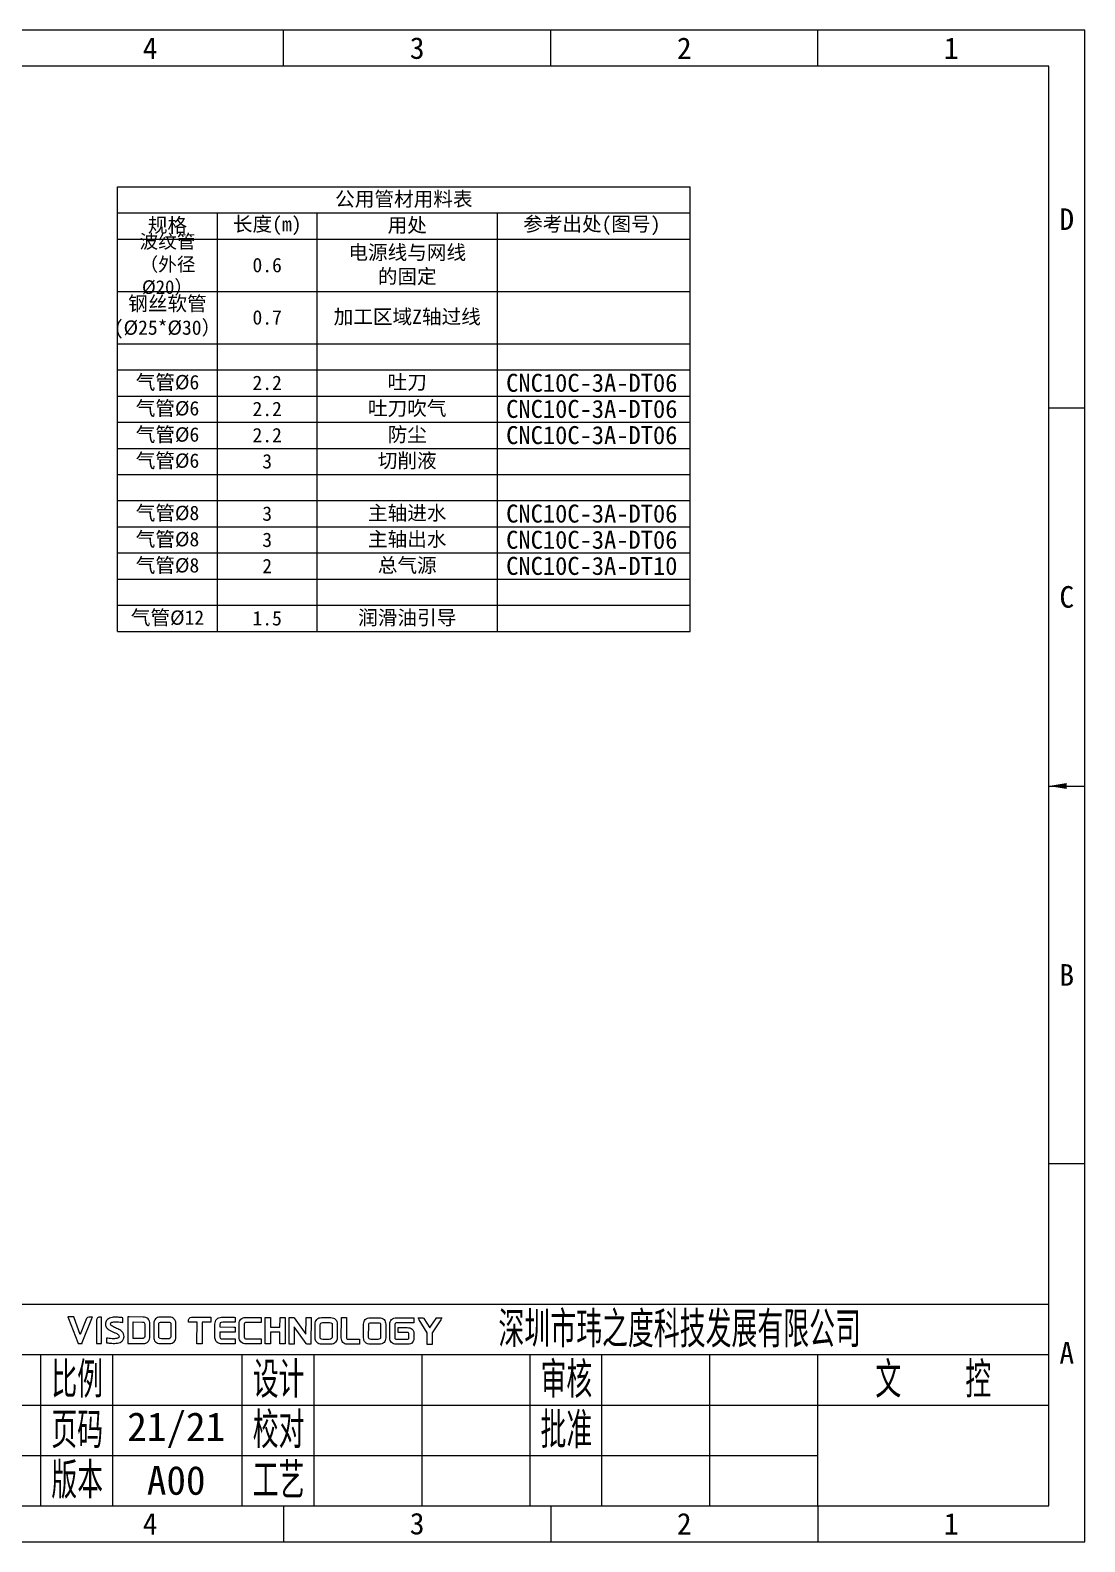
# Model space of a CAD drawing. Header units: millimetres. Extents: x 547 to 2149, y 622 to 1790.
# Drawn here: x 697.1 to 843.7, y 622.4 to 832.4 of the extents above; entities that cross this region are included whole.
import ezdxf

# ---------------------------------------------------------------- set-up
doc = ezdxf.new("R2010")
doc.units = ezdxf.units.MM
for name, color, linetype in [('中文标注', 3, 'Continuous'), ('仅图框使用', 7, 'Continuous'), ('元器件与线路', 7, 'Continuous'), ('英文数字标注', 3, 'Continuous')]:
    doc.layers.add(name, color=color, linetype=linetype)
doc.styles.get("Standard").update_dxf_attribs({"font": 'txt', "bigfont": 'gbcbig.shx'})
doc.styles.add('宋体', font='')
doc.styles.get('宋体').set_extended_font_data('宋体')
doc.dimstyles.new('ISO-25', dxfattribs={"dimtxt": 2.5, "dimasz": 2.5, "dimexe": 1.25, "dimexo": 0.625, "dimtad": 1, "dimtxsty": 'Standard', "dimcen": 2.5, "dimadec": 0, "dimazin": 0, "dimtfac": 1, "dimtmove": 0, "dimatfit": 3, "dimfxl": 0, "dimarcsym": 0})

# ---------------------------------------------------------------- blocks, each defined once
blk = doc.blocks.new('Logo-Eng')
at = {"layer": '仅图框使用', "color": 4}
for points, knots in [([(-0.44, -1.42), (-0.44, -1.42), (-1.75, 1.92), (-1.75, 1.92), (-1.75, 1.92), (-1.75, 1.92), (-1.84, 2.14), (-1.84, 2.14), (-1.84, 2.14), (-1.84, 2.14), (-1.6, 2.14), (-1.6, 2.14), (-1.6, 2.14), (-1.6, 2.14), (-1.14, 2.14), (-1.14, 2.14), (-1.14, 2.14), (-1.14, 2.14), (-1.02, 2.14), (-1.02, 2.14), (-1.02, 2.14), (-1.02, 2.14), (-0.98, 2.03), (-0.98, 2.03), (-0.98, 2.03), (-0.98, 2.03), (-0.15, -0.28), (-0.15, -0.28), (-0.15, -0.28), (-0.15, -0.28), (-0.15, -0.28), (-0.15, -0.28), (-0.15, -0.28), (-0.14, -0.29), (-0.14, -0.3), (-0.13, -0.31), (-0.13, -0.31), (-0.13, -0.31), (-0.13, -0.31), (-0.13, -0.31), (-0.13, -0.31), (-0.13, -0.31), (-0.13, -0.31), (-0.12, -0.31), (-0.12, -0.31), (-0.12, -0.3), (-0.11, -0.29), (-0.11, -0.28), (-0.11, -0.28), (-0.11, -0.28), (-0.11, -0.28), (-0.11, -0.28), (-0.11, -0.28), (-0.11, -0.28), (0.64, 1.69), (0.64, 1.69), (0.64, 1.69), (0.82, 2.14), (0.9, 2.14), (1.3, 2.13), (1.3, 2.13), (1.3, 2.13), (1.36, 2.13), (1.36, 2.13), (1.36, 2.13), (1.36, 2.13), (1.6, 2.13), (1.6, 2.13), (1.6, 2.13), (1.6, 2.13), (1.51, 1.91), (1.51, 1.91), (1.51, 1.91), (1.51, 1.91), (0.17, -1.42), (0.17, -1.42), (0.17, -1.42), (0.17, -1.42), (0.13, -1.52), (0.13, -1.52), (0.13, -1.52), (0.13, -1.52), (0.02, -1.52), (0.02, -1.52), (0.02, -1.52), (0.02, -1.52), (-0.29, -1.52), (-0.29, -1.52), (-0.29, -1.52), (-0.29, -1.52), (-0.4, -1.52), (-0.4, -1.52), (-0.4, -1.52), (-0.4, -1.52), (-0.44, -1.42), (-0.44, -1.42)], [0, 0, 0, 0, 0.041667, 0.041667, 0.041667, 0.041667, 0.083333, 0.083333, 0.083333, 0.083333, 0.125, 0.125, 0.125, 0.125, 0.166667, 0.166667, 0.166667, 0.166667, 0.208333, 0.208333, 0.208333, 0.208333, 0.25, 0.25, 0.25, 0.25, 0.291667, 0.291667, 0.291667, 0.291667, 0.333333, 0.333333, 0.333333, 0.333333, 0.375, 0.375, 0.375, 0.375, 0.416667, 0.416667, 0.416667, 0.416667, 0.458333, 0.458333, 0.458333, 0.458333, 0.5, 0.5, 0.5, 0.5, 0.541667, 0.541667, 0.541667, 0.541667, 0.583333, 0.583333, 0.583333, 0.583333, 0.625, 0.625, 0.625, 0.625, 0.666667, 0.666667, 0.666667, 0.666667, 0.708333, 0.708333, 0.708333, 0.708333, 0.75, 0.75, 0.75, 0.75, 0.791667, 0.791667, 0.791667, 0.791667, 0.833333, 0.833333, 0.833333, 0.833333, 0.875, 0.875, 0.875, 0.875, 0.916667, 0.916667, 0.916667, 0.916667, 0.958333, 0.958333, 0.958333, 0.958333, 1, 1, 1, 1]), ([(2.85, 1.96), (2.85, 1.96), (2.84, -1.36), (2.84, -1.36), (2.84, -1.36), (2.84, -1.36), (2.84, -1.53), (2.84, -1.53), (2.84, -1.53), (2.84, -1.53), (2.68, -1.53), (2.68, -1.53), (2.68, -1.53), (2.68, -1.53), (2.29, -1.53), (2.29, -1.53), (2.29, -1.53), (2.29, -1.53), (2.13, -1.52), (2.13, -1.52), (2.13, -1.52), (2.13, -1.52), (2.13, -1.36), (2.13, -1.36), (2.13, -1.36), (2.13, -1.36), (2.14, 1.62), (2.14, 1.62), (2.14, 1.62), (2.14, 1.8), (2.2, 1.93), (2.3, 2.01), (2.3, 2.01), (2.4, 2.09), (2.53, 2.13), (2.68, 2.13), (2.68, 2.13), (2.68, 2.13), (2.85, 2.13), (2.85, 2.13), (2.85, 2.13), (2.85, 2.13), (2.85, 1.96), (2.85, 1.96)], [0, 0, 0, 0, 0.090909, 0.090909, 0.090909, 0.090909, 0.181818, 0.181818, 0.181818, 0.181818, 0.272727, 0.272727, 0.272727, 0.272727, 0.363636, 0.363636, 0.363636, 0.363636, 0.454545, 0.454545, 0.454545, 0.454545, 0.545455, 0.545455, 0.545455, 0.545455, 0.636364, 0.636364, 0.636364, 0.636364, 0.727273, 0.727273, 0.727273, 0.727273, 0.818182, 0.818182, 0.818182, 0.818182, 0.909091, 0.909091, 0.909091, 0.909091, 1, 1, 1, 1]), ([(5.48, 2.07), (5.56, 2.06), (5.63, 2.05), (5.68, 2.05), (5.68, 2.05), (5.68, 2.05), (5.82, 2.03), (5.82, 2.03), (5.82, 2.03), (5.82, 2.03), (5.82, 1.89), (5.82, 1.89), (5.82, 1.89), (5.82, 1.89), (5.82, 1.56), (5.82, 1.56), (5.82, 1.56), (5.82, 1.56), (5.82, 1.37), (5.82, 1.37), (5.82, 1.37), (5.82, 1.37), (5.64, 1.4), (5.64, 1.4), (5.64, 1.4), (5.5, 1.42), (5.37, 1.43), (5.22, 1.45), (5.22, 1.45), (5.08, 1.46), (4.94, 1.47), (4.81, 1.47), (4.81, 1.47), (4.64, 1.47), (4.44, 1.46), (4.29, 1.4), (4.29, 1.4), (4.17, 1.36), (4.08, 1.28), (4.07, 1.14), (4.07, 1.14), (4.08, 1.06), (4.13, 1), (4.2, 0.94), (4.2, 0.94), (4.29, 0.87), (4.41, 0.81), (4.51, 0.76), (4.51, 0.76), (4.51, 0.76), (4.51, 0.76), (4.51, 0.76), (4.51, 0.76), (4.63, 0.71), (4.71, 0.67), (4.79, 0.63), (4.79, 0.63), (4.79, 0.63), (4.79, 0.63), (4.79, 0.63), (4.79, 0.63), (4.89, 0.59), (4.98, 0.54), (5.09, 0.49), (5.09, 0.49), (5.19, 0.45), (5.29, 0.4), (5.38, 0.34), (5.38, 0.34), (5.48, 0.28), (5.57, 0.22), (5.66, 0.14), (5.66, 0.14), (5.66, 0.14), (5.66, 0.14), (5.66, 0.14), (5.66, 0.14), (5.75, 0.04), (5.83, -0.07), (5.89, -0.2), (5.89, -0.2), (5.94, -0.32), (5.97, -0.46), (5.97, -0.59), (5.97, -0.59), (5.97, -0.73), (5.93, -0.87), (5.86, -1), (5.86, -1), (5.8, -1.12), (5.7, -1.23), (5.58, -1.3), (5.58, -1.3), (5.37, -1.43), (5.11, -1.49), (4.84, -1.51), (4.84, -1.51), (4.58, -1.54), (4.31, -1.53), (4.08, -1.5), (4.08, -1.5), (4.02, -1.5), (3.95, -1.49), (3.89, -1.48), (3.89, -1.48), (3.82, -1.47), (3.75, -1.46), (3.68, -1.45), (3.68, -1.45), (3.68, -1.45), (3.54, -1.43), (3.54, -1.43), (3.54, -1.43), (3.54, -1.43), (3.54, -1.29), (3.54, -1.29), (3.54, -1.29), (3.54, -1.29), (3.54, -0.98), (3.54, -0.98), (3.54, -0.98), (3.54, -0.98), (3.54, -0.79), (3.54, -0.79), (3.54, -0.79), (3.54, -0.79), (3.73, -0.82), (3.73, -0.82), (3.73, -0.82), (3.86, -0.84), (3.99, -0.86), (4.11, -0.87), (4.11, -0.87), (4.24, -0.88), (4.36, -0.89), (4.49, -0.89), (4.49, -0.89), (4.49, -0.89), (4.49, -0.89), (4.49, -0.89), (4.49, -0.89), (4.6, -0.89), (4.69, -0.88), (4.78, -0.87), (4.78, -0.87), (4.86, -0.87), (4.93, -0.85), (4.99, -0.84), (4.99, -0.84), (5.08, -0.81), (5.17, -0.77), (5.23, -0.71), (5.23, -0.71), (5.26, -0.68), (5.28, -0.64), (5.28, -0.59), (5.28, -0.59), (5.28, -0.59), (5.28, -0.59), (5.28, -0.59), (5.28, -0.59), (5.28, -0.53), (5.27, -0.47), (5.25, -0.42), (5.25, -0.42), (5.22, -0.37), (5.19, -0.33), (5.14, -0.29), (5.14, -0.29), (5.14, -0.29), (5.14, -0.29), (5.14, -0.29), (5.14, -0.29), (5.09, -0.25), (5.03, -0.21), (4.96, -0.17), (4.96, -0.17), (4.89, -0.13), (4.82, -0.1), (4.75, -0.06), (4.75, -0.06), (4.75, -0.06), (4.75, -0.06), (4.75, -0.06), (4.75, -0.06), (4.75, -0.06), (4.71, -0.04), (4.71, -0.04), (4.71, -0.04), (4.64, -0.02), (4.58, 0.01), (4.5, 0.05), (4.5, 0.05), (4.39, 0.1), (4.26, 0.15), (4.13, 0.21), (4.13, 0.21), (4, 0.28), (3.88, 0.35), (3.77, 0.44), (3.77, 0.44), (3.77, 0.44), (3.77, 0.44), (3.77, 0.44), (3.77, 0.44), (3.71, 0.48), (3.66, 0.53), (3.62, 0.58), (3.62, 0.58), (3.57, 0.63), (3.53, 0.68), (3.5, 0.74), (3.5, 0.74), (3.5, 0.74), (3.49, 0.74), (3.49, 0.74), (3.49, 0.74), (3.41, 0.87), (3.38, 1.03), (3.39, 1.18), (3.39, 1.18), (3.4, 1.35), (3.45, 1.52), (3.53, 1.63), (3.53, 1.63), (3.53, 1.63), (3.53, 1.63), (3.53, 1.63), (3.53, 1.63), (3.67, 1.84), (3.89, 1.96), (4.13, 2.03), (4.13, 2.03), (4.36, 2.1), (4.6, 2.11), (4.81, 2.11), (4.81, 2.11), (4.89, 2.11), (4.97, 2.11), (5.05, 2.11), (5.05, 2.11), (5.13, 2.1), (5.21, 2.1), (5.28, 2.09), (5.28, 2.09), (5.34, 2.08), (5.41, 2.08), (5.48, 2.07)], [0, 0, 0, 0, 0.016129, 0.016129, 0.016129, 0.016129, 0.032258, 0.032258, 0.032258, 0.032258, 0.048387, 0.048387, 0.048387, 0.048387, 0.064516, 0.064516, 0.064516, 0.064516, 0.080645, 0.080645, 0.080645, 0.080645, 0.096774, 0.096774, 0.096774, 0.096774, 0.112903, 0.112903, 0.112903, 0.112903, 0.129032, 0.129032, 0.129032, 0.129032, 0.145161, 0.145161, 0.145161, 0.145161, 0.16129, 0.16129, 0.16129, 0.16129, 0.177419, 0.177419, 0.177419, 0.177419, 0.193548, 0.193548, 0.193548, 0.193548, 0.209677, 0.209677, 0.209677, 0.209677, 0.225806, 0.225806, 0.225806, 0.225806, 0.241935, 0.241935, 0.241935, 0.241935, 0.258065, 0.258065, 0.258065, 0.258065, 0.274194, 0.274194, 0.274194, 0.274194, 0.290323, 0.290323, 0.290323, 0.290323, 0.306452, 0.306452, 0.306452, 0.306452, 0.322581, 0.322581, 0.322581, 0.322581, 0.33871, 0.33871, 0.33871, 0.33871, 0.354839, 0.354839, 0.354839, 0.354839, 0.370968, 0.370968, 0.370968, 0.370968, 0.387097, 0.387097, 0.387097, 0.387097, 0.403226, 0.403226, 0.403226, 0.403226, 0.419355, 0.419355, 0.419355, 0.419355, 0.435484, 0.435484, 0.435484, 0.435484, 0.451613, 0.451613, 0.451613, 0.451613, 0.467742, 0.467742, 0.467742, 0.467742, 0.483871, 0.483871, 0.483871, 0.483871, 0.5, 0.5, 0.5, 0.5, 0.516129, 0.516129, 0.516129, 0.516129, 0.532258, 0.532258, 0.532258, 0.532258, 0.548387, 0.548387, 0.548387, 0.548387, 0.564516, 0.564516, 0.564516, 0.564516, 0.580645, 0.580645, 0.580645, 0.580645, 0.596774, 0.596774, 0.596774, 0.596774, 0.612903, 0.612903, 0.612903, 0.612903, 0.629032, 0.629032, 0.629032, 0.629032, 0.645161, 0.645161, 0.645161, 0.645161, 0.66129, 0.66129, 0.66129, 0.66129, 0.677419, 0.677419, 0.677419, 0.677419, 0.693548, 0.693548, 0.693548, 0.693548, 0.709677, 0.709677, 0.709677, 0.709677, 0.725806, 0.725806, 0.725806, 0.725806, 0.741935, 0.741935, 0.741935, 0.741935, 0.758065, 0.758065, 0.758065, 0.758065, 0.774194, 0.774194, 0.774194, 0.774194, 0.790323, 0.790323, 0.790323, 0.790323, 0.806452, 0.806452, 0.806452, 0.806452, 0.822581, 0.822581, 0.822581, 0.822581, 0.83871, 0.83871, 0.83871, 0.83871, 0.854839, 0.854839, 0.854839, 0.854839, 0.870968, 0.870968, 0.870968, 0.870968, 0.887097, 0.887097, 0.887097, 0.887097, 0.903226, 0.903226, 0.903226, 0.903226, 0.919355, 0.919355, 0.919355, 0.919355, 0.935484, 0.935484, 0.935484, 0.935484, 0.951613, 0.951613, 0.951613, 0.951613, 0.967742, 0.967742, 0.967742, 0.967742, 0.983871, 0.983871, 0.983871, 0.983871, 1, 1, 1, 1]), ([(6.51, -1.38), (6.51, -1.38), (6.52, 1.97), (6.52, 1.97), (6.52, 1.97), (6.52, 1.97), (6.52, 2.14), (6.52, 2.14), (6.52, 2.14), (6.52, 2.14), (6.68, 2.14), (6.68, 2.14), (6.68, 2.14), (6.68, 2.14), (8.65, 2.13), (8.65, 2.13), (8.65, 2.13), (8.78, 2.13), (8.9, 2.11), (9.01, 2.07), (9.01, 2.07), (9.12, 2.02), (9.22, 1.96), (9.31, 1.87), (9.31, 1.87), (9.31, 1.87), (9.31, 1.87), (9.31, 1.87), (9.31, 1.87), (9.4, 1.79), (9.46, 1.69), (9.5, 1.57), (9.5, 1.57), (9.54, 1.46), (9.56, 1.34), (9.56, 1.21), (9.56, 1.21), (9.56, 1.21), (9.56, -0.55), (9.56, -0.55), (9.56, -0.55), (9.56, -0.71), (9.54, -0.84), (9.5, -0.96), (9.5, -0.96), (9.45, -1.09), (9.39, -1.2), (9.3, -1.29), (9.3, -1.29), (9.3, -1.29), (9.3, -1.29), (9.3, -1.29), (9.3, -1.29), (9.26, -1.33), (9.22, -1.36), (9.17, -1.39), (9.17, -1.39), (9.17, -1.39), (9.17, -1.39), (9.17, -1.39), (9.17, -1.39), (9.12, -1.43), (9.07, -1.45), (9.01, -1.48), (9.01, -1.48), (9.01, -1.48), (9.01, -1.48), (9.01, -1.48), (9.01, -1.48), (8.96, -1.5), (8.92, -1.52), (8.87, -1.53), (8.87, -1.53), (8.87, -1.53), (8.87, -1.53), (8.87, -1.53), (8.87, -1.53), (8.82, -1.54), (8.77, -1.54), (8.73, -1.54), (8.73, -1.54), (8.73, -1.54), (6.67, -1.54), (6.67, -1.54), (6.67, -1.54), (6.67, -1.54), (6.51, -1.54), (6.51, -1.54), (6.51, -1.54), (6.51, -1.54), (6.51, -1.38), (6.51, -1.38)], [0, 0, 0, 0, 0.043478, 0.043478, 0.043478, 0.043478, 0.086957, 0.086957, 0.086957, 0.086957, 0.130435, 0.130435, 0.130435, 0.130435, 0.173913, 0.173913, 0.173913, 0.173913, 0.217391, 0.217391, 0.217391, 0.217391, 0.26087, 0.26087, 0.26087, 0.26087, 0.304348, 0.304348, 0.304348, 0.304348, 0.347826, 0.347826, 0.347826, 0.347826, 0.391304, 0.391304, 0.391304, 0.391304, 0.434783, 0.434783, 0.434783, 0.434783, 0.478261, 0.478261, 0.478261, 0.478261, 0.521739, 0.521739, 0.521739, 0.521739, 0.565217, 0.565217, 0.565217, 0.565217, 0.608696, 0.608696, 0.608696, 0.608696, 0.652174, 0.652174, 0.652174, 0.652174, 0.695652, 0.695652, 0.695652, 0.695652, 0.73913, 0.73913, 0.73913, 0.73913, 0.782609, 0.782609, 0.782609, 0.782609, 0.826087, 0.826087, 0.826087, 0.826087, 0.869565, 0.869565, 0.869565, 0.869565, 0.913043, 0.913043, 0.913043, 0.913043, 0.956522, 0.956522, 0.956522, 0.956522, 1, 1, 1, 1]), ([(10.1, -0.67), (10.1, -0.67), (10.1, 1.24), (10.1, 1.24), (10.1, 1.24), (10.1, 1.36), (10.12, 1.48), (10.16, 1.58), (10.16, 1.58), (10.2, 1.69), (10.26, 1.79), (10.34, 1.87), (10.34, 1.87), (10.34, 1.87), (10.34, 1.87), (10.34, 1.87), (10.34, 1.87), (10.42, 1.96), (10.52, 2.02), (10.64, 2.07), (10.64, 2.07), (10.75, 2.11), (10.87, 2.13), (11.01, 2.13), (11.01, 2.13), (11.01, 2.13), (12.28, 2.13), (12.28, 2.13), (12.28, 2.13), (12.42, 2.13), (12.54, 2.11), (12.65, 2.06), (12.65, 2.06), (12.76, 2.02), (12.86, 1.95), (12.95, 1.86), (12.95, 1.86), (13.02, 1.78), (13.08, 1.68), (13.12, 1.58), (13.12, 1.58), (13.16, 1.47), (13.18, 1.36), (13.18, 1.23), (13.18, 1.23), (13.18, 1.23), (13.17, -0.68), (13.17, -0.68), (13.17, -0.68), (13.17, -0.8), (13.15, -0.92), (13.12, -1.02), (13.12, -1.02), (13.08, -1.12), (13.02, -1.22), (12.94, -1.3), (12.94, -1.3), (12.85, -1.39), (12.75, -1.45), (12.64, -1.5), (12.64, -1.5), (12.53, -1.54), (12.41, -1.56), (12.27, -1.56), (12.27, -1.56), (12.27, -1.56), (11, -1.56), (11, -1.56), (11, -1.56), (10.87, -1.56), (10.74, -1.54), (10.63, -1.49), (10.63, -1.49), (10.52, -1.45), (10.42, -1.38), (10.33, -1.29), (10.33, -1.29), (10.33, -1.29), (10.33, -1.29), (10.33, -1.29), (10.33, -1.29), (10.25, -1.21), (10.19, -1.12), (10.15, -1.01), (10.15, -1.01), (10.11, -0.91), (10.1, -0.8), (10.1, -0.67)], [0, 0, 0, 0, 0.045455, 0.045455, 0.045455, 0.045455, 0.090909, 0.090909, 0.090909, 0.090909, 0.136364, 0.136364, 0.136364, 0.136364, 0.181818, 0.181818, 0.181818, 0.181818, 0.227273, 0.227273, 0.227273, 0.227273, 0.272727, 0.272727, 0.272727, 0.272727, 0.318182, 0.318182, 0.318182, 0.318182, 0.363636, 0.363636, 0.363636, 0.363636, 0.409091, 0.409091, 0.409091, 0.409091, 0.454545, 0.454545, 0.454545, 0.454545, 0.5, 0.5, 0.5, 0.5, 0.545455, 0.545455, 0.545455, 0.545455, 0.590909, 0.590909, 0.590909, 0.590909, 0.636364, 0.636364, 0.636364, 0.636364, 0.681818, 0.681818, 0.681818, 0.681818, 0.727273, 0.727273, 0.727273, 0.727273, 0.772727, 0.772727, 0.772727, 0.772727, 0.818182, 0.818182, 0.818182, 0.818182, 0.863636, 0.863636, 0.863636, 0.863636, 0.909091, 0.909091, 0.909091, 0.909091, 0.954545, 0.954545, 0.954545, 0.954545, 1, 1, 1, 1]), ([(7.22, -0.84), (7.22, -0.84), (8.48, -0.85), (8.48, -0.85), (8.48, -0.85), (8.59, -0.85), (8.7, -0.83), (8.77, -0.77), (8.77, -0.77), (8.82, -0.73), (8.85, -0.66), (8.85, -0.55), (8.85, -0.55), (8.85, -0.55), (8.85, 1.12), (8.85, 1.12), (8.85, 1.12), (8.85, 1.27), (8.83, 1.35), (8.79, 1.39), (8.79, 1.39), (8.75, 1.43), (8.67, 1.44), (8.55, 1.44), (8.55, 1.44), (8.55, 1.44), (7.23, 1.45), (7.23, 1.45), (7.23, 1.45), (7.23, 1.45), (7.22, -0.84), (7.22, -0.84)], [0, 0, 0, 0, 0.125, 0.125, 0.125, 0.125, 0.25, 0.25, 0.25, 0.25, 0.375, 0.375, 0.375, 0.375, 0.5, 0.5, 0.5, 0.5, 0.625, 0.625, 0.625, 0.625, 0.75, 0.75, 0.75, 0.75, 0.875, 0.875, 0.875, 0.875, 1, 1, 1, 1]), ([(11.16, -0.89), (11.16, -0.89), (12.07, -0.9), (12.07, -0.9), (12.07, -0.9), (12.18, -0.9), (12.3, -0.87), (12.38, -0.8), (12.38, -0.8), (12.43, -0.76), (12.47, -0.7), (12.47, -0.62), (12.47, -0.62), (12.47, -0.62), (12.47, 1.19), (12.47, 1.19), (12.47, 1.19), (12.47, 1.26), (12.45, 1.32), (12.39, 1.36), (12.39, 1.36), (12.33, 1.41), (12.23, 1.43), (12.09, 1.43), (12.09, 1.43), (12.09, 1.43), (11.19, 1.44), (11.19, 1.44), (11.19, 1.44), (11.06, 1.44), (10.96, 1.41), (10.89, 1.36), (10.89, 1.36), (10.83, 1.32), (10.8, 1.26), (10.8, 1.19), (10.8, 1.19), (10.8, 1.19), (10.8, -0.62), (10.8, -0.62), (10.8, -0.62), (10.8, -0.68), (10.83, -0.75), (10.9, -0.81), (10.9, -0.81), (10.96, -0.86), (11.05, -0.89), (11.16, -0.89)], [0, 0, 0, 0, 0.083333, 0.083333, 0.083333, 0.083333, 0.166667, 0.166667, 0.166667, 0.166667, 0.25, 0.25, 0.25, 0.25, 0.333333, 0.333333, 0.333333, 0.333333, 0.416667, 0.416667, 0.416667, 0.416667, 0.5, 0.5, 0.5, 0.5, 0.583333, 0.583333, 0.583333, 0.583333, 0.666667, 0.666667, 0.666667, 0.666667, 0.75, 0.75, 0.75, 0.75, 0.833333, 0.833333, 0.833333, 0.833333, 0.916667, 0.916667, 0.916667, 0.916667, 1, 1, 1, 1]), ([(18.72, -1.16), (18.64, -1.01), (18.6, -0.82), (18.6, -0.59), (18.6, -0.59), (18.6, -0.59), (18.6, 1.15), (18.6, 1.15)], [0.73684211, 0.73684211, 0.73684211, 0.73684211, 0.76315789, 0.76315789, 0.76315789, 0.76315789, 0.78947368, 0.78947368, 0.78947368, 0.78947368]), ([(33.6, -0.97), (33.6, -0.97), (34.51, -0.97), (34.51, -0.97), (34.51, -0.97), (34.61, -0.97), (34.73, -0.94), (34.81, -0.87), (34.81, -0.87), (34.86, -0.83), (34.9, -0.77), (34.9, -0.7), (34.9, -0.7), (34.9, -0.7), (34.9, 1.12), (34.9, 1.12), (34.9, 1.12), (34.9, 1.19), (34.88, 1.25), (34.83, 1.29), (34.83, 1.29), (34.76, 1.33), (34.67, 1.36), (34.53, 1.36), (34.53, 1.36), (34.53, 1.36), (33.62, 1.36), (33.62, 1.36), (33.62, 1.36), (33.49, 1.36), (33.39, 1.33), (33.32, 1.29), (33.32, 1.29), (33.32, 1.29), (33.32, 1.29), (33.32, 1.29), (33.32, 1.29), (33.27, 1.24), (33.24, 1.19), (33.24, 1.12), (33.24, 1.12), (33.24, 1.12), (33.23, -0.69), (33.23, -0.69), (33.23, -0.69), (33.23, -0.75), (33.27, -0.83), (33.33, -0.88), (33.33, -0.88), (33.39, -0.93), (33.48, -0.96), (33.6, -0.97)], [0, 0, 0, 0, 0.076923, 0.076923, 0.076923, 0.076923, 0.153846, 0.153846, 0.153846, 0.153846, 0.230769, 0.230769, 0.230769, 0.230769, 0.307692, 0.307692, 0.307692, 0.307692, 0.384615, 0.384615, 0.384615, 0.384615, 0.461538, 0.461538, 0.461538, 0.461538, 0.538462, 0.538462, 0.538462, 0.538462, 0.615385, 0.615385, 0.615385, 0.615385, 0.692308, 0.692308, 0.692308, 0.692308, 0.769231, 0.769231, 0.769231, 0.769231, 0.846154, 0.846154, 0.846154, 0.846154, 0.923077, 0.923077, 0.923077, 0.923077, 1, 1, 1, 1]), ([(40.34, -0.98), (40.34, -0.98), (41.25, -0.98), (41.25, -0.98), (41.25, -0.98), (41.35, -0.98), (41.47, -0.95), (41.55, -0.89), (41.55, -0.89), (41.6, -0.85), (41.64, -0.79), (41.64, -0.71), (41.64, -0.71), (41.64, -0.71), (41.64, 1.1), (41.64, 1.1), (41.64, 1.1), (41.64, 1.17), (41.62, 1.23), (41.56, 1.27), (41.56, 1.27), (41.5, 1.32), (41.4, 1.35), (41.27, 1.35), (41.27, 1.35), (41.27, 1.35), (40.36, 1.35), (40.36, 1.35), (40.36, 1.35), (40.23, 1.35), (40.13, 1.32), (40.06, 1.27), (40.06, 1.27), (40.06, 1.27), (40.06, 1.27), (40.06, 1.27), (40.06, 1.27), (40.01, 1.23), (39.98, 1.17), (39.98, 1.11), (39.98, 1.11), (39.98, 1.11), (39.97, -0.71), (39.97, -0.71), (39.97, -0.71), (39.97, -0.77), (40, -0.84), (40.07, -0.9), (40.07, -0.9), (40.13, -0.95), (40.22, -0.98), (40.34, -0.98)], [0, 0, 0, 0, 0.076923, 0.076923, 0.076923, 0.076923, 0.153846, 0.153846, 0.153846, 0.153846, 0.230769, 0.230769, 0.230769, 0.230769, 0.307692, 0.307692, 0.307692, 0.307692, 0.384615, 0.384615, 0.384615, 0.384615, 0.461538, 0.461538, 0.461538, 0.461538, 0.538462, 0.538462, 0.538462, 0.538462, 0.615385, 0.615385, 0.615385, 0.615385, 0.692308, 0.692308, 0.692308, 0.692308, 0.769231, 0.769231, 0.769231, 0.769231, 0.846154, 0.846154, 0.846154, 0.846154, 0.923077, 0.923077, 0.923077, 0.923077, 1, 1, 1, 1]), ([(43.15, -1.4), (42.99, -1.23), (42.91, -1), (42.91, -0.74), (42.91, -0.74), (42.91, -0.74), (42.91, 1.14), (42.91, 1.14)], [0.76190476, 0.76190476, 0.76190476, 0.76190476, 0.78571429, 0.78571429, 0.78571429, 0.78571429, 0.80952381, 0.80952381, 0.80952381, 0.80952381])]:
    blk.add_open_spline(points, degree=3, knots=knots, dxfattribs=at)
for points in [[(15.02, 1.94), (15.09, 2.04), (15.2, 2.11), (15.35, 2.11)], [(15.35, 2.11), (15.35, 2.11), (17.88, 2.1), (17.88, 2.1)], [(17.88, 2.1), (17.88, 2.1), (18.04, 2.1), (18.04, 2.1)], [(18.04, 2.1), (18.04, 2.1), (18.04, 1.94), (18.04, 1.94)], [(14.91, 1.57), (14.91, 1.68), (14.94, 1.83), (15.02, 1.94)], [(14.91, 1.41), (14.91, 1.41), (14.91, 1.57), (14.91, 1.57)], [(15.07, 1.41), (15.07, 1.41), (14.91, 1.41), (14.91, 1.41)], [(16.12, 1.4), (16.12, 1.4), (15.07, 1.41), (15.07, 1.41)], [(16.11, -1.42), (16.11, -1.42), (16.12, 1.4), (16.12, 1.4)], [(17.88, 1.4), (17.88, 1.4), (16.82, 1.4), (16.82, 1.4)], [(16.82, 1.4), (16.82, 1.4), (16.82, -1.42), (16.82, -1.42)], [(18.04, 1.4), (18.04, 1.4), (17.88, 1.4), (17.88, 1.4)], [(18.04, 1.94), (18.04, 1.94), (18.04, 1.56), (18.04, 1.56)], [(18.04, 1.56), (18.04, 1.56), (18.04, 1.4), (18.04, 1.4)], [(18.6, 1.15), (18.6, 1.28), (18.63, 1.41), (18.67, 1.53)], [(18.67, 1.53), (18.71, 1.65), (18.78, 1.75), (18.86, 1.85)], [(18.86, 1.85), (18.94, 1.93), (19.04, 2), (19.15, 2.04)], [(18.86, 1.85), (18.86, 1.85), (18.86, 1.85), (18.86, 1.85)], [(19.15, 2.04), (19.25, 2.08), (19.37, 2.1), (19.5, 2.1)], [(19.31, 0.05), (19.31, 0.05), (19.3, -0.66), (19.3, -0.66)], [(19.35, 1.32), (19.31, 1.29), (19.31, 1.22), (19.31, 1.16)], [(19.31, 1.16), (19.31, 1.16), (19.31, 0.75), (19.31, 0.75)], [(19.31, 0.75), (19.31, 0.75), (21.25, 0.74), (21.25, 0.74)], [(21.25, 0.05), (21.25, 0.05), (19.31, 0.05), (19.31, 0.05)], [(19.69, 1.4), (19.5, 1.4), (19.4, 1.37), (19.35, 1.32)], [(19.5, 2.1), (19.5, 2.1), (21.26, 2.1), (21.26, 2.1)], [(21.25, 1.4), (21.25, 1.4), (19.69, 1.4), (19.69, 1.4)], [(21.42, 1.4), (21.42, 1.4), (21.25, 1.4), (21.25, 1.4)], [(21.25, 0.74), (21.25, 0.74), (21.41, 0.74), (21.41, 0.74)], [(21.41, 0.05), (21.41, 0.05), (21.25, 0.05), (21.25, 0.05)], [(21.26, 2.1), (21.26, 2.1), (21.42, 2.09), (21.42, 2.09)], [(21.41, 0.74), (21.41, 0.74), (21.41, 0.58), (21.41, 0.58)], [(21.41, 0.58), (21.41, 0.58), (21.41, 0.21), (21.41, 0.21)], [(21.41, 0.21), (21.41, 0.21), (21.41, 0.05), (21.41, 0.05)], [(21.42, 2.09), (21.42, 2.09), (21.42, 1.93), (21.42, 1.93)], [(21.42, 1.93), (21.42, 1.93), (21.42, 1.56), (21.42, 1.56)], [(21.42, 1.56), (21.42, 1.56), (21.42, 1.4), (21.42, 1.4)], [(21.98, 1.19), (21.98, 1.31), (22, 1.43), (22.04, 1.54)], [(21.98, -0.62), (21.98, -0.62), (21.98, 1.19), (21.98, 1.19)], [(22.04, 1.54), (22.09, 1.65), (22.15, 1.74), (22.23, 1.83)], [(22.23, 1.83), (22.32, 1.92), (22.41, 1.98), (22.52, 2.03)], [(22.52, 2.03), (22.62, 2.07), (22.74, 2.09), (22.86, 2.09)], [(22.76, 1.35), (22.71, 1.32), (22.69, 1.27), (22.69, 1.16)], [(22.69, 1.16), (22.69, 1.16), (22.69, -0.6), (22.69, -0.6)], [(23.05, 1.39), (22.92, 1.39), (22.82, 1.38), (22.76, 1.35)], [(22.86, 2.09), (22.86, 2.09), (24.88, 2.09), (24.88, 2.09)], [(24.88, 1.39), (24.88, 1.39), (23.05, 1.39), (23.05, 1.39)], [(24.88, 2.09), (24.88, 2.09), (25.04, 2.09), (25.04, 2.09)], [(25.04, 1.39), (25.04, 1.39), (24.88, 1.39), (24.88, 1.39)], [(25.04, 2.09), (25.04, 2.09), (25.04, 1.93), (25.04, 1.93)], [(25.04, 1.93), (25.04, 1.93), (25.04, 1.55), (25.04, 1.55)], [(25.04, 1.55), (25.04, 1.55), (25.04, 1.39), (25.04, 1.39)], [(25.6, -1.43), (25.6, -1.43), (25.61, 1.92), (25.61, 1.92)], [(25.61, 1.92), (25.61, 1.92), (25.61, 2.09), (25.61, 2.09)], [(25.61, 2.09), (25.61, 2.09), (25.77, 2.09), (25.77, 2.09)], [(25.77, 2.09), (25.77, 2.09), (26.15, 2.09), (26.15, 2.09)], [(26.15, 2.09), (26.15, 2.09), (26.31, 2.09), (26.31, 2.09)], [(26.31, 2.09), (26.31, 2.09), (26.31, 1.92), (26.31, 1.92)], [(26.31, 1.92), (26.31, 1.92), (26.31, 0.74), (26.31, 0.74)], [(26.31, 0.74), (26.31, 0.74), (27.65, 0.73), (27.65, 0.73)], [(27.65, 0.04), (27.65, 0.04), (26.31, 0.04), (26.31, 0.04)], [(26.31, 0.04), (26.31, 0.04), (26.31, -1.44), (26.31, -1.44)], [(27.65, 0.73), (27.65, 0.73), (27.66, 1.92), (27.66, 1.92)], [(27.65, -1.44), (27.65, -1.44), (27.65, 0.04), (27.65, 0.04)], [(27.66, 1.92), (27.66, 1.92), (27.66, 2.08), (27.66, 2.08)], [(27.66, 2.08), (27.66, 2.08), (27.82, 2.08), (27.82, 2.08)], [(27.82, 2.08), (27.82, 2.08), (28.2, 2.08), (28.2, 2.08)], [(28.2, 2.08), (28.2, 2.08), (28.36, 2.08), (28.36, 2.08)], [(28.36, 1.92), (28.36, 1.92), (28.35, -1.44), (28.35, -1.44)], [(28.36, 2.08), (28.36, 2.08), (28.36, 1.92), (28.36, 1.92)], [(28.92, -1.46), (28.92, -1.46), (28.93, 1.93), (28.93, 1.93)], [(28.93, 1.93), (28.93, 1.93), (28.93, 2.09), (28.93, 2.09)], [(28.93, 2.09), (28.93, 2.09), (29.09, 2.09), (29.09, 2.09)], [(29.09, 2.09), (29.09, 2.09), (29.47, 2.09), (29.47, 2.09)], [(29.47, 2.09), (29.47, 2.09), (29.55, 2.09), (29.55, 2.09)], [(29.55, 2.09), (29.55, 2.09), (29.6, 2.02), (29.6, 2.02)], [(29.6, 2.02), (29.6, 2.02), (31.26, -0.25), (31.26, -0.25)], [(29.63, 0.79), (29.63, 0.79), (29.62, -1.46), (29.62, -1.46)], [(31.29, -1.56), (31.29, -1.56), (29.63, 0.79), (29.63, 0.79)], [(31.26, -0.25), (31.26, -0.25), (31.27, 1.91), (31.27, 1.91)], [(31.27, 1.91), (31.27, 1.91), (31.27, 2.07), (31.27, 2.07)], [(31.27, 2.07), (31.27, 2.07), (31.42, 2.07), (31.42, 2.07)], [(31.42, 2.07), (31.42, 2.07), (31.8, 2.08), (31.8, 2.08)], [(31.8, 2.08), (31.8, 2.08), (31.97, 2.09), (31.97, 2.09)], [(31.97, 1.92), (31.97, 1.92), (31.96, -1.47), (31.96, -1.47)], [(31.97, 2.09), (31.97, 2.09), (31.97, 1.92), (31.97, 1.92)], [(32.53, 1.17), (32.53, 1.29), (32.55, 1.41), (32.59, 1.51)], [(32.53, -0.74), (32.53, -0.74), (32.53, 1.17), (32.53, 1.17)], [(32.59, 1.51), (32.63, 1.62), (32.69, 1.71), (32.77, 1.79)], [(32.77, 1.79), (32.86, 1.88), (32.96, 1.95), (33.07, 2)], [(33.07, 2), (33.18, 2.04), (33.31, 2.06), (33.44, 2.06)], [(33.44, 2.06), (33.44, 2.06), (34.71, 2.06), (34.71, 2.06)], [(34.71, 2.06), (34.85, 2.06), (34.97, 2.03), (35.08, 1.99)], [(35.08, 1.99), (35.08, 1.99), (35.08, 1.99), (35.08, 1.99)], [(35.08, 1.99), (35.2, 1.95), (35.3, 1.88), (35.38, 1.79)], [(35.38, 1.79), (35.46, 1.71), (35.52, 1.61), (35.55, 1.5)], [(35.55, 1.5), (35.59, 1.4), (35.61, 1.28), (35.61, 1.16)], [(35.61, 1.16), (35.61, 1.16), (35.61, -0.75), (35.61, -0.75)], [(36.17, -0.77), (36.17, -0.77), (36.18, 1.89), (36.18, 1.89)], [(36.18, 1.89), (36.18, 1.89), (36.18, 2.05), (36.18, 2.05)], [(36.18, 2.05), (36.18, 2.05), (36.34, 2.05), (36.34, 2.05)], [(36.34, 2.05), (36.34, 2.05), (36.72, 2.05), (36.72, 2.05)], [(36.72, 2.05), (36.72, 2.05), (36.88, 2.05), (36.88, 2.05)], [(36.88, 2.05), (36.88, 2.05), (36.88, 1.88), (36.88, 1.88)], [(36.88, 1.88), (36.88, 1.88), (36.88, -0.7), (36.88, -0.7)], [(39.27, 1.15), (39.27, 1.28), (39.29, 1.39), (39.33, 1.5)], [(39.27, -0.76), (39.27, -0.76), (39.27, 1.15), (39.27, 1.15)], [(39.33, 1.5), (39.37, 1.6), (39.43, 1.7), (39.51, 1.78)], [(39.51, 1.78), (39.59, 1.87), (39.7, 1.94), (39.81, 1.98)], [(39.81, 1.98), (39.92, 2.02), (40.05, 2.05), (40.18, 2.04)], [(40.18, 2.04), (40.18, 2.04), (41.45, 2.04), (41.45, 2.04)], [(41.45, 2.04), (41.59, 2.04), (41.71, 2.02), (41.82, 1.97)], [(41.82, 1.97), (41.82, 1.97), (41.82, 1.98), (41.82, 1.98)], [(41.82, 1.98), (41.94, 1.93), (42.03, 1.86), (42.12, 1.77)], [(42.12, 1.77), (42.2, 1.69), (42.26, 1.6), (42.29, 1.49)], [(42.29, 1.49), (42.33, 1.38), (42.35, 1.27), (42.35, 1.14)], [(42.35, 1.14), (42.35, 1.14), (42.35, -0.77), (42.35, -0.77)], [(42.91, 1.14), (42.92, 1.26), (42.94, 1.38), (42.98, 1.49)], [(42.98, 1.49), (43.02, 1.6), (43.09, 1.7), (43.17, 1.79)], [(43.17, 1.79), (43.25, 1.87), (43.36, 1.94), (43.48, 1.98)], [(43.48, 1.98), (43.59, 2.02), (43.72, 2.04), (43.87, 2.04)], [(43.48, 1.98), (43.48, 1.98), (43.48, 1.98), (43.48, 1.98)], [(43.69, 1.3), (43.65, 1.28), (43.62, 1.22), (43.62, 1.11)], [(43.62, 1.11), (43.62, 1.11), (43.62, -0.74), (43.62, -0.74)], [(43.98, 1.34), (43.85, 1.34), (43.74, 1.34), (43.69, 1.3)], [(43.87, 2.04), (43.87, 2.04), (46.11, 2.04), (46.11, 2.04)], [(46.11, 1.34), (46.11, 1.34), (43.98, 1.34), (43.98, 1.34)], [(44.09, 0.52), (44.09, 0.52), (44.09, 0.68), (44.09, 0.68)], [(44.09, 0.68), (44.09, 0.68), (44.25, 0.68), (44.25, 0.68)], [(44.09, 0.14), (44.09, 0.14), (44.09, 0.52), (44.09, 0.52)], [(44.09, -0.02), (44.09, -0.02), (44.09, 0.14), (44.09, 0.14)], [(44.25, 0.68), (44.25, 0.68), (45.35, 0.67), (45.35, 0.67)], [(45.35, 0.67), (45.48, 0.67), (45.6, 0.65), (45.71, 0.62)], [(45.71, 0.62), (45.83, 0.58), (45.93, 0.52), (46.02, 0.44)], [(46.02, 0.44), (46.14, 0.33), (46.21, 0.21), (46.24, 0.07)], [(46.11, 2.04), (46.11, 2.04), (46.28, 2.04), (46.28, 2.04)], [(46.27, 1.34), (46.27, 1.34), (46.11, 1.34), (46.11, 1.34)], [(46.24, 0.07), (46.27, -0.05), (46.28, -0.17), (46.28, -0.3)], [(46.28, 1.5), (46.28, 1.5), (46.27, 1.34), (46.27, 1.34)], [(46.28, 2.04), (46.28, 2.04), (46.28, 1.87), (46.28, 1.87)], [(46.28, 1.87), (46.28, 1.87), (46.28, 1.5), (46.28, 1.5)], [(47, 1.76), (47, 1.76), (46.85, 2.01), (46.85, 2.01)], [(46.85, 2.01), (46.85, 2.01), (47.14, 2.01), (47.14, 2.01)], [(48.11, -0.04), (48.11, -0.04), (47, 1.76), (47, 1.76)], [(47.14, 2.01), (47.14, 2.01), (47.52, 2.01), (47.52, 2.01)], [(47.52, 2.01), (47.52, 2.01), (47.61, 2.01), (47.61, 2.01)], [(47.61, 2.01), (47.61, 2.01), (47.66, 1.93), (47.66, 1.93)], [(47.66, 1.93), (47.66, 1.93), (48.48, 0.65), (48.48, 0.65)], [(48.48, 0.65), (48.48, 0.65), (48.52, 0.71), (48.52, 0.71)], [(48.52, 0.71), (48.57, 0.8), (48.64, 0.89), (48.71, 1)], [(48.71, 1), (48.71, 1), (49.34, 1.93), (49.34, 1.93)], [(49.99, 1.75), (49.99, 1.75), (48.81, -0.04), (48.81, -0.04)], [(49.34, 1.93), (49.34, 1.93), (49.38, 2), (49.38, 2)], [(49.38, 2), (49.38, 2), (49.47, 2), (49.47, 2)], [(49.47, 2), (49.47, 2), (49.85, 2), (49.85, 2)], [(49.85, 2), (49.85, 2), (50.15, 2), (50.15, 2)], [(50.15, 2), (50.15, 2), (49.99, 1.75), (49.99, 1.75)], [(16.11, -1.58), (16.11, -1.58), (16.11, -1.42), (16.11, -1.42)], [(16.27, -1.58), (16.27, -1.58), (16.11, -1.58), (16.11, -1.58)], [(16.65, -1.58), (16.65, -1.58), (16.27, -1.58), (16.27, -1.58)], [(16.82, -1.58), (16.82, -1.58), (16.65, -1.58), (16.65, -1.58)], [(16.82, -1.42), (16.82, -1.42), (16.82, -1.58), (16.82, -1.58)], [(19.12, -1.5), (18.95, -1.44), (18.81, -1.32), (18.72, -1.16)], [(19.36, -1.57), (19.29, -1.56), (19.21, -1.53), (19.12, -1.5)], [(19.12, -1.5), (19.12, -1.5), (19.12, -1.5), (19.12, -1.5)], [(19.3, -0.66), (19.3, -0.74), (19.33, -0.79), (19.37, -0.83)], [(19.59, -1.6), (19.52, -1.6), (19.44, -1.59), (19.36, -1.57)], [(19.37, -0.83), (19.42, -0.87), (19.5, -0.9), (19.6, -0.9)], [(21.25, -1.6), (21.25, -1.6), (19.59, -1.6), (19.59, -1.6)], [(19.6, -0.9), (19.6, -0.9), (21.25, -0.91), (21.25, -0.91)], [(21.25, -0.91), (21.25, -0.91), (21.41, -0.91), (21.41, -0.91)], [(21.41, -1.6), (21.41, -1.6), (21.25, -1.6), (21.25, -1.6)], [(21.41, -0.91), (21.41, -0.91), (21.41, -1.07), (21.41, -1.07)], [(21.41, -1.07), (21.41, -1.07), (21.41, -1.44), (21.41, -1.44)], [(21.41, -1.44), (21.41, -1.44), (21.41, -1.6), (21.41, -1.6)], [(22.03, -1.02), (22, -0.91), (21.98, -0.77), (21.98, -0.62)], [(22.23, -1.33), (22.14, -1.25), (22.08, -1.15), (22.03, -1.02)], [(22.53, -1.53), (22.42, -1.49), (22.32, -1.42), (22.23, -1.33)], [(22.91, -1.6), (22.77, -1.6), (22.65, -1.58), (22.53, -1.53)], [(22.69, -0.6), (22.69, -0.73), (22.7, -0.81), (22.74, -0.85)], [(22.74, -0.85), (22.78, -0.89), (22.87, -0.9), (23.01, -0.9)], [(24.87, -1.6), (24.87, -1.6), (22.91, -1.6), (22.91, -1.6)], [(23.01, -0.9), (23.01, -0.9), (24.87, -0.9), (24.87, -0.9)], [(24.87, -0.9), (24.87, -0.9), (25.03, -0.9), (25.03, -0.9)], [(25.03, -1.6), (25.03, -1.6), (24.87, -1.6), (24.87, -1.6)], [(25.03, -0.9), (25.03, -0.9), (25.03, -1.07), (25.03, -1.07)], [(25.03, -1.07), (25.03, -1.07), (25.03, -1.44), (25.03, -1.44)], [(25.03, -1.44), (25.03, -1.44), (25.03, -1.6), (25.03, -1.6)], [(25.6, -1.6), (25.6, -1.6), (25.6, -1.43), (25.6, -1.43)], [(25.76, -1.6), (25.76, -1.6), (25.6, -1.6), (25.6, -1.6)], [(26.14, -1.6), (26.14, -1.6), (25.76, -1.6), (25.76, -1.6)], [(26.31, -1.6), (26.31, -1.6), (26.14, -1.6), (26.14, -1.6)], [(26.31, -1.44), (26.31, -1.44), (26.31, -1.6), (26.31, -1.6)], [(27.65, -1.6), (27.65, -1.6), (27.65, -1.44), (27.65, -1.44)], [(27.81, -1.6), (27.81, -1.6), (27.65, -1.6), (27.65, -1.6)], [(28.19, -1.6), (28.19, -1.6), (27.81, -1.6), (27.81, -1.6)], [(28.35, -1.6), (28.35, -1.6), (28.19, -1.6), (28.19, -1.6)], [(28.35, -1.44), (28.35, -1.44), (28.35, -1.6), (28.35, -1.6)], [(28.92, -1.62), (28.92, -1.62), (28.92, -1.46), (28.92, -1.46)], [(29.08, -1.62), (29.08, -1.62), (28.92, -1.62), (28.92, -1.62)], [(29.46, -1.62), (29.46, -1.62), (29.08, -1.62), (29.08, -1.62)], [(29.62, -1.62), (29.62, -1.62), (29.46, -1.62), (29.46, -1.62)], [(29.62, -1.46), (29.62, -1.46), (29.62, -1.62), (29.62, -1.62)], [(31.34, -1.63), (31.34, -1.63), (31.29, -1.56), (31.29, -1.56)], [(31.42, -1.63), (31.42, -1.63), (31.34, -1.63), (31.34, -1.63)], [(31.8, -1.63), (31.8, -1.63), (31.42, -1.63), (31.42, -1.63)], [(31.96, -1.63), (31.96, -1.63), (31.8, -1.63), (31.8, -1.63)], [(31.96, -1.47), (31.96, -1.47), (31.96, -1.63), (31.96, -1.63)], [(32.59, -1.08), (32.55, -0.98), (32.53, -0.87), (32.53, -0.74)], [(32.76, -1.37), (32.68, -1.29), (32.62, -1.19), (32.59, -1.08)], [(33.07, -1.57), (32.95, -1.52), (32.85, -1.45), (32.76, -1.37)], [(33.43, -1.63), (33.3, -1.63), (33.18, -1.61), (33.07, -1.57)], [(34.71, -1.63), (34.71, -1.63), (33.43, -1.63), (33.43, -1.63)], [(35.07, -1.57), (34.96, -1.61), (34.84, -1.63), (34.71, -1.63)], [(35.37, -1.37), (35.29, -1.46), (35.19, -1.53), (35.07, -1.57)], [(35.55, -1.09), (35.51, -1.2), (35.45, -1.29), (35.37, -1.37)], [(35.61, -0.75), (35.61, -0.87), (35.59, -0.99), (35.55, -1.09)], [(36.4, -1.4), (36.25, -1.24), (36.17, -1.02), (36.17, -0.77)], [(37.01, -1.63), (36.74, -1.63), (36.54, -1.54), (36.4, -1.4)], [(36.88, -0.7), (36.88, -0.78), (36.9, -0.84), (36.93, -0.88)], [(36.93, -0.88), (36.96, -0.92), (37.01, -0.93), (37.08, -0.93)], [(38.54, -1.63), (38.54, -1.63), (37.01, -1.63), (37.01, -1.63)], [(37.08, -0.93), (37.08, -0.93), (38.54, -0.94), (38.54, -0.94)], [(38.54, -0.94), (38.54, -0.94), (38.7, -0.94), (38.7, -0.94)], [(38.7, -1.63), (38.7, -1.63), (38.54, -1.63), (38.54, -1.63)], [(38.7, -0.94), (38.7, -0.94), (38.7, -1.1), (38.7, -1.1)], [(38.7, -1.1), (38.7, -1.1), (38.7, -1.47), (38.7, -1.47)], [(38.7, -1.47), (38.7, -1.47), (38.7, -1.63), (38.7, -1.63)], [(39.32, -1.1), (39.29, -1), (39.27, -0.88), (39.27, -0.76)], [(39.5, -1.38), (39.42, -1.3), (39.36, -1.21), (39.32, -1.1)], [(39.8, -1.58), (39.69, -1.54), (39.59, -1.47), (39.5, -1.38)], [(40.17, -1.65), (40.04, -1.65), (39.92, -1.62), (39.8, -1.58)], [(41.45, -1.65), (41.45, -1.65), (40.17, -1.65), (40.17, -1.65)], [(41.81, -1.59), (41.7, -1.63), (41.58, -1.65), (41.45, -1.65)], [(42.11, -1.39), (42.03, -1.47), (41.93, -1.54), (41.81, -1.59)], [(42.29, -1.11), (42.25, -1.21), (42.19, -1.31), (42.11, -1.39)], [(42.35, -0.77), (42.34, -0.89), (42.33, -1), (42.29, -1.11)], [(42.29, -1.11), (42.29, -1.11), (42.29, -1.11), (42.29, -1.11)], [(43.79, -1.65), (43.52, -1.65), (43.3, -1.56), (43.15, -1.4)], [(43.62, -0.74), (43.62, -0.84), (43.63, -0.89), (43.66, -0.91)], [(43.66, -0.91), (43.69, -0.94), (43.76, -0.95), (43.87, -0.95)], [(45.35, -1.65), (45.35, -1.65), (43.79, -1.65), (43.79, -1.65)], [(43.87, -0.95), (43.87, -0.95), (45.32, -0.95), (45.32, -0.95)], [(44.25, -0.02), (44.25, -0.02), (44.09, -0.02), (44.09, -0.02)], [(45.35, -0.02), (45.35, -0.02), (44.25, -0.02), (44.25, -0.02)], [(45.32, -0.95), (45.42, -0.95), (45.49, -0.94), (45.52, -0.91)], [(45.53, -0.08), (45.5, -0.04), (45.44, -0.02), (45.35, -0.02)], [(45.35, -0.02), (45.35, -0.02), (45.35, -0.02), (45.35, -0.02)], [(46.08, -1.36), (45.94, -1.55), (45.71, -1.65), (45.35, -1.65)], [(45.52, -0.91), (45.56, -0.87), (45.57, -0.8), (45.57, -0.69)], [(45.57, -0.29), (45.57, -0.19), (45.56, -0.11), (45.53, -0.08)], [(45.57, -0.69), (45.57, -0.69), (45.57, -0.29), (45.57, -0.29)], [(46.28, -0.62), (46.28, -0.93), (46.23, -1.18), (46.08, -1.36)], [(46.28, -0.3), (46.28, -0.3), (46.28, -0.62), (46.28, -0.62)], [(48.1, -1.49), (48.1, -1.49), (48.11, -0.04), (48.11, -0.04)], [(48.1, -1.66), (48.1, -1.66), (48.1, -1.49), (48.1, -1.49)], [(48.26, -1.66), (48.26, -1.66), (48.1, -1.66), (48.1, -1.66)], [(48.64, -1.66), (48.64, -1.66), (48.26, -1.66), (48.26, -1.66)], [(48.81, -1.66), (48.81, -1.66), (48.64, -1.66), (48.64, -1.66)], [(48.81, -0.04), (48.81, -0.04), (48.81, -1.5), (48.81, -1.5)], [(48.81, -1.5), (48.81, -1.5), (48.81, -1.66), (48.81, -1.66)]]:
    blk.add_open_spline(points, degree=3, dxfattribs=at)

msp = doc.modelspace()

# ---------------------------------------------------------------- linework, layer by layer
at = {"layer": '仅图框使用'}
for p, q in [((843.73, 832.38), (546.73, 832.38)), ((732.36, 827.38), (732.36, 832.38)), ((769.48, 827.38), (769.48, 832.38)), ((806.61, 827.38), (806.61, 832.38)), ((843.73, 622.38), (843.73, 832.38)), ((838.73, 827.38), (551.73, 827.38)), ((838.73, 627.38), (838.73, 827.38)), ((843.73, 779.88), (838.73, 779.88)), ((843.73, 674.88), (838.73, 674.88)), ((643.61, 655.38), (838.73, 655.38)), ((643.61, 648.38), (838.73, 648.38)), ((698.61, 627.38), (698.61, 648.38)), ((708.61, 627.38), (708.61, 648.38)), ((726.61, 627.38), (726.61, 648.38)), ((736.61, 627.38), (736.61, 648.38)), ((751.61, 627.38), (751.61, 648.38)), ((766.61, 627.38), (766.61, 648.38)), ((776.61, 627.38), (776.61, 648.38)), ((791.61, 627.38), (791.61, 648.38)), ((806.61, 627.38), (806.61, 648.38)), ((643.61, 641.38), (838.73, 641.38)), ((643.61, 634.38), (806.61, 634.38)), ((551.73, 627.38), (838.73, 627.38)), ((732.36, 627.38), (732.36, 622.38)), ((769.48, 627.38), (769.48, 622.38)), ((806.61, 627.38), (806.61, 622.38)), ((546.73, 622.38), (843.73, 622.38))]:
    msp.add_line(p, q, dxfattribs=at)
at = {"layer": '元器件与线路'}
for p, q in [((709.27, 810.64), (788.88, 810.64)), ((709.27, 748.85), (709.27, 810.64)), ((788.88, 748.85), (788.88, 810.64)), ((709.27, 807), (723.14, 807)), ((723.14, 807), (737, 807)), ((723.14, 807), (723.14, 748.85)), ((737, 748.85), (737, 807)), ((737, 807), (788.88, 807)), ((762.09, 748.85), (762.09, 807)), ((709.27, 803.37), (788.88, 803.37)), ((709.27, 796.1), (788.88, 796.1)), ((709.27, 788.83), (788.88, 788.83)), ((709.27, 785.2), (788.88, 785.2)), ((709.27, 781.56), (788.88, 781.56)), ((709.27, 777.93), (788.88, 777.93)), ((709.27, 774.29), (788.88, 774.29)), ((709.27, 770.66), (788.88, 770.66)), ((709.27, 767.03), (788.88, 767.03)), ((709.27, 763.39), (788.88, 763.39)), ((709.27, 759.76), (788.88, 759.76)), ((709.27, 756.12), (788.88, 756.12)), ((709.27, 752.49), (788.88, 752.49)), ((709.27, 748.85), (788.88, 748.85))]:
    msp.add_line(p, q, dxfattribs=at)

# ---------------------------------------------------------------- block references
at = {"layer": '仅图框使用'}
msp.add_blockref('Logo-Eng', (704.2, 651.47), dxfattribs=at)

# ---------------------------------------------------------------- texts
at = {"layer": '中文标注', "attachment_point": 5}
for s, insert, char_height, width in [('{\\fSimSun|b0|i0|c134|p2;公用管材用料表}', (749.07, 808.82), 2, 79.6016), ('{\\fSimSun|b0|i0|c134|p2;规格}', (716.21, 805.19), 2, 13.8624), ('{\\fSimSun|b0|i0|c134|p2;长度(m)}', (730.07, 805.19), 2, 13.8624), ('{\\fSimSun|b0|i0|c134|p2;用处}', (749.54, 805.19), 2, 25.0883), ('{\\fSimSun|b0|i0|c134|p2;参考出处(图号)}', (775.2, 805.19), 2, 26.2159), ('{\\fSimSun|b0|i0|c134|p2;波纹管\\P（外径Ø20）}', (716.21, 799.74), 1.9, 13.8624), ('{\\fSimSun|b0|i0|c134|p2;电源线与网线\\P的固定}', (749.54, 799.74), 2, 25.0883), ('{\\fSimSun|b0|i0|c134|p2;0.6}', (730.07, 799.74), 2, 13.8624), ('{\\fSimSun|b0|i0|c134|p2;钢丝软管(Ø25*Ø30）}', (716.21, 792.47), 2, 13.8624), ('{\\fSimSun|b0|i0|c134|p2;加工区域Z轴过线}', (749.54, 792.47), 2, 25.0883), ('{\\fSimSun|b0|i0|c134|p2;0.7}', (730.07, 792.47), 2, 13.8624), ('{\\fSimSun|b0|i0|c134|p2;气管Ø6}', (716.21, 783.38), 2, 13.8624), ('{\\fSimSun|b0|i0|c134|p2;2.2}', (730.07, 783.38), 2, 13.8624), ('{\\fSimSun|b0|i0|c134|p2;吐刀}', (749.54, 783.38), 2, 25.0883), ('{\\fSimSun|b0|i0|c134|p2;气管Ø6}', (716.21, 779.75), 2, 13.8624), ('{\\fSimSun|b0|i0|c134|p2;2.2}', (730.07, 779.75), 2, 13.8624), ('{\\fSimSun|b0|i0|c134|p2;吐刀吹气}', (749.54, 779.75), 2, 25.0883), ('{\\fSimSun|b0|i0|c134|p2;气管Ø6}', (716.21, 776.11), 2, 13.8624), ('{\\fSimSun|b0|i0|c134|p2;2.2}', (730.07, 776.11), 2, 13.8624), ('{\\fSimSun|b0|i0|c134|p2;防尘}', (749.54, 776.11), 2, 25.0883), ('{\\fSimSun|b0|i0|c134|p2;气管Ø6}', (716.21, 772.48), 2, 13.8624), ('{\\fSimSun|b0|i0|c134|p2;3}', (730.07, 772.48), 2, 13.8624), ('{\\fSimSun|b0|i0|c134|p2;切削液}', (749.54, 772.48), 2, 25.0883), ('{\\fSimSun|b0|i0|c134|p2;气管Ø8}', (716.21, 765.21), 2, 13.8624), ('{\\fSimSun|b0|i0|c134|p2;主轴进水}', (749.54, 765.21), 2, 25.0883), ('{\\fSimSun|b0|i0|c134|p2;3}', (730.07, 765.21), 2, 13.8624), ('{\\fSimSun|b0|i0|c134|p2;气管Ø8}', (716.21, 761.57), 2, 13.8624), ('{\\fSimSun|b0|i0|c134|p2;3}', (730.07, 761.57), 2, 13.8624), ('{\\fSimSun|b0|i0|c134|p2;主轴出水}', (749.54, 761.57), 2, 25.0883), ('{\\fSimSun|b0|i0|c134|p2;气管Ø8}', (716.21, 757.94), 2, 13.8624), ('{\\fSimSun|b0|i0|c134|p2;2}', (730.07, 757.94), 2, 13.8624), ('{\\fSimSun|b0|i0|c134|p2;总气源}', (749.54, 757.94), 2, 25.0883), ('{\\fSimSun|b0|i0|c134|p2;气管Ø12}', (716.21, 750.67), 2, 13.8624), ('{\\fSimSun|b0|i0|c134|p2;润滑油引导}', (749.54, 750.67), 2, 25.0883), ('{\\fSimSun|b0|i0|c134|p2;1.5}', (730.07, 750.67), 2, 13.8624)]:
    msp.add_mtext(s, dxfattribs=dict(at, insert=insert, char_height=char_height, width=width))
at = {"layer": '仅图框使用', "attachment_point": 5}
for s, insert, char_height, width in [('{\\fSimSun|b0|i0|c134|p2;4}', (713.8, 829.88), 3, 37.125), ('{\\fSimSun|b0|i0|c134|p2;3}', (750.92, 829.88), 3, 37.125), ('{\\fSimSun|b0|i0|c134|p2;2}', (788.05, 829.88), 3, 37.125), ('{\\fSimSun|b0|i0|c134|p2;1}', (825.17, 829.88), 3, 37.125), ('{\\fSimSun|b0|i0|c134|p2;D}', (841.23, 806.13), 3, 5), ('{\\fSimSun|b0|i0|c134|p2;C}', (841.23, 753.63), 3, 5), ('{\\fSimSun|b0|i0|c134|p2;B}', (841.23, 701.13), 3, 5), ('{\\fSimSun|b0|i0|c134|p2;A}', (841.23, 648.63), 3, 5), ('比例', (703.66, 644.88), 5, 10.1092), ('设计', (731.66, 644.88), 5, 10.1092), ('审核', (771.66, 644.88), 5, 10.1092), ('文  控', (822.67, 644.88), 5, 32.125), ('页码', (703.66, 637.88), 5, 10.1092), ('校对', (731.66, 637.88), 5, 10.1092), ('批准', (771.66, 637.88), 5, 10.1092), ('版本', (703.66, 630.88), 5, 10.1092), ('工艺', (731.66, 630.88), 5, 10.1092), ('{\\fSimSun|b0|i0|c134|p2;4}', (713.8, 624.88), 3, 37.125), ('{\\fSimSun|b0|i0|c134|p2;3}', (750.92, 624.88), 3, 37.125), ('{\\fSimSun|b0|i0|c134|p2;2}', (788.05, 624.88), 3, 37.125), ('{\\fSimSun|b0|i0|c134|p2;1}', (825.17, 624.88), 3, 37.125)]:
    msp.add_mtext(s, dxfattribs=dict(at, insert=insert, char_height=char_height, width=width))
at = {"layer": '仅图框使用', "color": 4, "insert": (787.42, 651.88), "char_height": 5, "width": 102.6342, "attachment_point": 5}
msp.add_mtext('深圳市玮之度科技发展有限公司', dxfattribs=at)
at = {"layer": '英文数字标注', "char_height": 2.5, "width": 26.2159, "attachment_point": 5}
for s, insert in [('{\\fSimSun|b0|i0|c134|p2;CNC10C-3A-DT06}', (775.2, 783.38)), ('{\\fSimSun|b0|i0|c134|p2;CNC10C-3A-DT06}', (775.2, 779.75)), ('{\\fSimSun|b0|i0|c134|p2;CNC10C-3A-DT06}', (775.2, 776.11)), ('{\\fSimSun|b0|i0|c134|p2;CNC10C-3A-DT06}', (775.2, 765.21)), ('{\\fSimSun|b0|i0|c134|p2;CNC10C-3A-DT06}', (775.2, 761.57)), ('{\\fSimSun|b0|i0|c134|p2;CNC10C-3A-DT10}', (775.2, 757.94))]:
    msp.add_mtext(s, dxfattribs=dict(at, insert=insert))
at = {"layer": '英文数字标注', "char_height": 4, "width": 18.3671, "attachment_point": 5, "style": '宋体'}
for s, insert in [('21/21', (717.42, 637.88)), ('A00', (717.42, 630.88))]:
    msp.add_mtext(s, dxfattribs=dict(at, insert=insert))

# ---------------------------------------------------------------- leaders
at = {"layer": '仅图框使用'}
msp.add_leader([(838.73, 727.38), (843.73, 727.38)], dimstyle='ISO-25', override={"dimgap": 0.625, "dimtad": 0}, dxfattribs=at)

doc.saveas('drawing.dxf')
